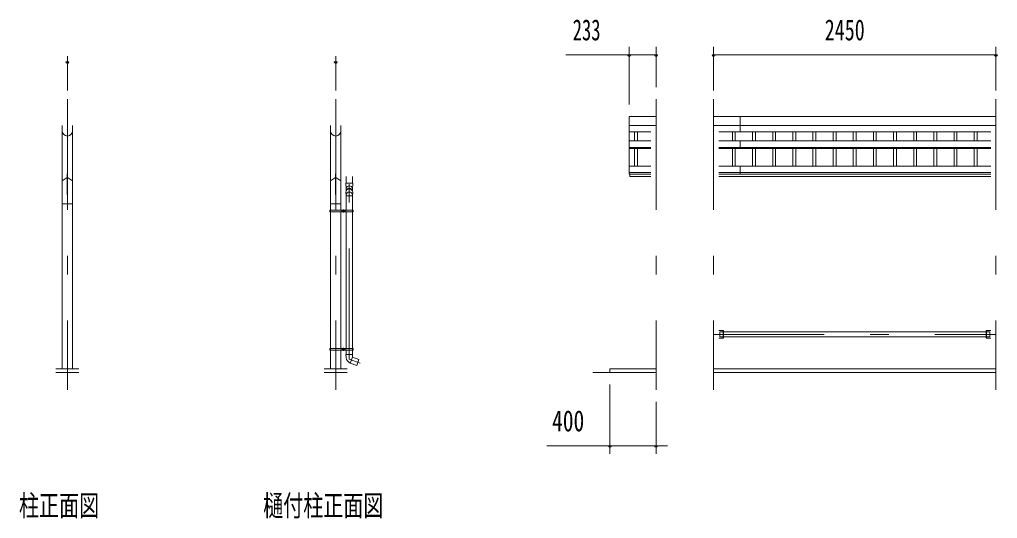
# Model space of a CAD drawing. Units: millimetres, scale not verified. Extents: x -31992 to 32005, y -14700 to 14700.
# Drawn here: x -31092 to -22602, y 1862 to 6188 of the extents above; entities that cross this region are included whole.
import ezdxf
from ezdxf.enums import TextEntityAlignment as Align

# ---------------------------------------------------------------- set-up
doc = ezdxf.new("R2010")
doc.units = ezdxf.units.MM
doc.header["$LTSCALE"] = 80
doc.linetypes.add('USER3', pattern=[24, 12, -5, 2, -5])
for name, color, linetype, lineweight in [('0-2_1-07BOLD', 7, 'Continuous', 18), ('0-3_1-27CENTER', 3, 'USER3', 18), ('0-4_1-47THIN', 4, 'Continuous', 18), ('0-5_1-57DIM', 3, 'Continuous', 18)]:
    doc.layers.add(name, color=color, linetype=linetype, lineweight=lineweight)
doc.styles.add('ＭＳ ゴシック', font='')
doc.styles.get('ＭＳ ゴシック').set_extended_font_data('MS Gothic')

msp = doc.modelspace()

# ---------------------------------------------------------------- linework, layer by layer
at = {"layer": '0-2_1-07BOLD'}
for p, q in [((-30721.9, 5270.38), (-30721.9, 3157.53)), ((-30632.8, 5270.38), (-30632.8, 3157.53)), ((-28392.16, 5270.38), (-28392.16, 4535.54)), ((-28303.06, 5270.38), (-28303.06, 4535.54)), ((-25566.16, 5347.54), (-25799.16, 5347.54)), ((-25799.16, 5347.54), (-25799.16, 4848.34)), ((-25799.16, 5270.38), (-25566.16, 5270.38)), ((-22616.16, 5347.54), (-25066.16, 5347.54)), ((-25066.16, 5270.38), (-22616.16, 5270.38)), ((-24836.16, 5347.54), (-24836.16, 5215.14)), ((-25610.71, 5215.14), (-25799.16, 5215.14)), ((-22660.71, 5215.14), (-25021.61, 5215.14)), ((-25799.16, 5135.82), (-25610.71, 5135.82)), ((-25021.61, 5135.82), (-22660.71, 5135.82)), ((-24836.16, 5135.82), (-24836.16, 5069.9)), ((-25799.16, 5078.12), (-25610.71, 5078.12)), ((-25799.16, 5069.9), (-25610.71, 5069.9)), ((-25021.61, 5078.12), (-22660.71, 5078.12)), ((-25021.61, 5069.9), (-22660.71, 5069.9)), ((-30679.6, 4850.76), (-30679.6, 4670.11)), ((-30675.1, 4850.76), (-30679.6, 4850.76)), ((-28349.86, 4850.76), (-28349.86, 4670.11)), ((-28345.36, 4850.76), (-28349.86, 4850.76)), ((-28345.36, 4850.76), (-28345.36, 4670.11)), ((-25610.71, 4915.31), (-25799.16, 4915.31)), ((-25610.71, 4860.2), (-25799.16, 4860.2)), ((-25610.71, 4848.34), (-25799.16, 4848.34)), ((-25794.17, 4848.34), (-25794.17, 4827.54)), ((-22660.71, 4915.31), (-25021.61, 4915.31)), ((-22660.71, 4860.2), (-25021.61, 4860.2)), ((-22660.71, 4848.34), (-25021.61, 4848.34)), ((-24836.16, 4915.31), (-24836.16, 4848.34)), ((-30721.89, 4790.12), (-30679.6, 4818.05)), ((-30675.1, 4818.05), (-30632.8, 4790.12)), ((-28392.16, 4790.12), (-28349.86, 4818.05)), ((-28345.36, 4818.05), (-28303.06, 4790.12)), ((-28259.11, 4767.92), (-28257.11, 4718.25)), ((-28259.11, 4767.92), (-28200.11, 4767.92)), ((-28257.11, 4767.92), (-28257.11, 4827.54)), ((-28202.11, 4767.92), (-28202.11, 4827.54)), ((-28202.11, 4718.25), (-28200.11, 4767.92)), ((-25610.71, 4827.54), (-25794.17, 4827.54)), ((-22660.71, 4827.54), (-25021.61, 4827.54)), ((-28345.36, 4670.11), (-28349.86, 4670.11)), ((-28259.1, 4691.18), (-28257.11, 4665.21)), ((-28257.11, 4718.25), (-28257.11, 4700.15)), ((-28202.11, 4700.15), (-28202.11, 4718.25)), ((-30632.8, 4589.53), (-30721.89, 4589.53)), ((-28303.06, 4589.53), (-28392.16, 4589.53)), ((-28257.11, 4535.54), (-28257.11, 4665.21)), ((-28202.11, 4658.27), (-28257.11, 4658.27)), ((-28399.86, 4535.54), (-28399.86, 4519.54)), ((-28399.86, 4527.54), (-28393.76, 4527.54)), ((-28399.86, 4519.54), (-28194.41, 4519.54)), ((-28393.76, 4535.54), (-28393.76, 4519.54)), ((-28392.16, 4519.54), (-28392.16, 3335.54)), ((-28303.06, 4519.54), (-28303.06, 3335.54)), ((-28301.46, 4535.54), (-28301.46, 4519.54)), ((-28285.09, 4530.43), (-28280.08, 4533.31)), ((-28280.08, 4533.31), (-28275.08, 4530.43)), ((-28275.08, 4530.43), (-28275.08, 4524.65)), ((-28258.71, 4535.54), (-28258.71, 4519.54)), ((-28257.11, 4519.54), (-28257.11, 3335.54)), ((-28202.11, 4519.54), (-28202.11, 3335.54)), ((-28200.51, 4535.54), (-28200.51, 4519.54)), ((-28200.51, 4527.54), (-28194.41, 4527.54)), ((-24981.61, 3490.54), (-25021.61, 3490.54)), ((-24984.81, 3490.54), (-24984.81, 3424.54)), ((-22700.71, 3490.54), (-22700.71, 3424.54)), ((-22700.71, 3490.54), (-22660.71, 3490.54)), ((-22697.51, 3490.54), (-22697.51, 3424.54)), ((-25013.66, 3478.89), (-25013.66, 3436.19)), ((-24984.81, 3478.89), (-25013.66, 3478.89)), ((-24984.81, 3436.19), (-25013.66, 3436.19)), ((-24981.61, 3478.89), (-22700.71, 3478.89)), ((-24981.61, 3436.19), (-22700.71, 3436.19)), ((-22700.71, 3424.54), (-22660.71, 3424.54)), ((-22697.51, 3478.89), (-22668.66, 3478.89)), ((-22697.51, 3436.19), (-22668.66, 3436.19)), ((-22668.66, 3478.89), (-22668.66, 3436.19)), ((-28399.86, 3335.54), (-28194.41, 3335.54)), ((-28399.86, 3327.54), (-28393.76, 3327.54)), ((-28393.76, 3335.54), (-28393.76, 3319.54)), ((-28392.16, 3319.54), (-28392.16, 3157.53)), ((-28303.06, 3319.54), (-28303.06, 3157.53)), ((-28301.46, 3335.54), (-28301.46, 3319.54)), ((-28285.09, 3330.42), (-28280.08, 3333.31)), ((-28280.08, 3333.31), (-28275.08, 3330.42)), ((-28275.08, 3330.42), (-28275.08, 3324.65)), ((-28258.71, 3335.54), (-28258.71, 3319.54)), ((-28257.11, 3319.54), (-28257.11, 3282.63)), ((-28202.11, 3319.54), (-28202.11, 3282.63)), ((-28200.51, 3335.54), (-28200.51, 3319.54)), ((-28200.51, 3327.54), (-28194.41, 3327.54)), ((-28194.41, 3335.54), (-28194.41, 3319.54)), ((-28258.62, 3282.63), (-28200.61, 3282.63)), ((-28256.85, 3256.84), (-28258.62, 3282.63)), ((-28202.11, 3260.63), (-28220.92, 3208.95)), ((-30777.34, 3157.53), (-30577.35, 3157.53)), ((-28447.61, 3157.53), (-28247.61, 3157.53)), ((-28220.64, 3208.85), (-28164.54, 3188.43)), ((-22616.16, 3157.53), (-25066.16, 3157.53)), ((-30777.34, 3127.54), (-30577.35, 3127.54)), ((-28447.61, 3127.54), (-28247.61, 3127.54)), ((-25566.16, 3127.54), (-26116.16, 3127.54)), ((-22616.16, 3127.54), (-25066.16, 3127.54))]:
    msp.add_line(p, q, dxfattribs=at)
for points in [[(-30675.1, 4850.76), (-30675.1, 4670.11), (-30679.6, 4670.11)], [(-28200.11, 4691.05), (-28202.11, 4665.21), (-28202.11, 4535.54)], [(-28399.86, 4535.54), (-28194.41, 4535.54), (-28194.41, 4519.54)], [(-28285.09, 4530.43), (-28285.09, 4524.65), (-28280.08, 4521.77), (-28275.08, 4524.65)], [(-24981.61, 3490.54), (-24981.61, 3424.54), (-25021.61, 3424.54)], [(-28399.86, 3335.54), (-28399.86, 3319.54), (-28194.41, 3319.54)], [(-28285.09, 3330.42), (-28285.09, 3324.65), (-28280.08, 3321.77), (-28275.08, 3324.65)], [(-28200.61, 3282.63), (-28202.11, 3260.63), (-28145.73, 3240.11), (-28164.54, 3188.43)], [(-25566.16, 3157.53), (-25966.16, 3157.53), (-25966.16, 3127.54)]]:
    msp.add_lwpolyline(points, dxfattribs=at)
for centre, radius in [((-28280.08, 4527.54), 6.25), ((-28280.08, 4527.54), 4.9), ((-28280.08, 3327.54), 6.25), ((-28280.08, 3327.54), 4.9)]:
    msp.add_circle(centre, radius, dxfattribs=at)
for centre, radius, start, end in [((-30677.35, 5222.08), 44.55, 180, 0), ((-28347.61, 5222.08), 44.55, 180, 0), ((-28229.61, 4689.34), 29.55, 3.56303, 176.43697), ((-28229.61, 4718.55), 27.55, 3.55867, 176.44133), ((-28229.61, 4697.84), 27.55, 3.55867, 176.44133), ((-28229.61, 4664.23), 27.55, 3.55867, 176.44133), ((-28201.98, 3260.59), 55, 183.90576, 250.16731)]:
    msp.add_arc(centre, radius, start, end, dxfattribs=at)
at = {"layer": '0-3_1-27CENTER'}
for p, q in [((-30677.35, 5497.54), (-30677.35, 2977.54)), ((-28347.61, 5497.54), (-28347.61, 2977.54)), ((-25566.16, 5497.54), (-25566.16, 2977.54)), ((-25066.16, 5497.54), (-25066.16, 2977.54)), ((-22616.16, 5497.54), (-22616.16, 2977.54)), ((-28229.61, 3241.38), (-28229.61, 4827.54)), ((-28292.58, 4527.54), (-28267.59, 4527.54)), ((-28280.08, 4540.04), (-28280.08, 4515.04)), ((-25066.16, 3457.54), (-22616.16, 3457.54)), ((-28292.58, 3327.54), (-28267.59, 3327.54)), ((-28280.08, 3340.04), (-28280.08, 3315.04)), ((-28229.61, 3241.38), (-28136.34, 3207.43))]:
    msp.add_line(p, q, dxfattribs=at)
at = {"layer": '0-4_1-47THIN'}
for p, q in [((-25753.66, 5215.14), (-25753.66, 5135.83)), ((-25728.66, 5215.14), (-25728.66, 5135.83)), ((-24903.66, 5215.14), (-24903.66, 5135.83)), ((-24878.66, 5215.14), (-24878.66, 5135.83)), ((-24728.66, 5215.14), (-24728.66, 5135.83)), ((-24703.65, 5215.14), (-24703.65, 5135.83)), ((-24553.66, 5215.14), (-24553.66, 5135.83)), ((-24528.66, 5215.14), (-24528.66, 5135.83)), ((-24378.66, 5215.14), (-24378.66, 5135.83)), ((-24353.66, 5215.14), (-24353.66, 5135.83)), ((-24203.66, 5215.14), (-24203.66, 5135.83)), ((-24178.66, 5215.14), (-24178.66, 5135.83)), ((-24028.66, 5215.14), (-24028.66, 5135.83)), ((-24003.66, 5215.14), (-24003.66, 5135.83)), ((-23853.66, 5215.14), (-23853.66, 5135.83)), ((-23828.66, 5215.14), (-23828.66, 5135.83)), ((-23678.66, 5215.14), (-23678.66, 5135.83)), ((-23653.66, 5215.14), (-23653.66, 5135.83)), ((-23503.66, 5215.14), (-23503.66, 5135.83)), ((-23478.65, 5215.14), (-23478.65, 5135.83)), ((-23328.66, 5215.14), (-23328.66, 5135.83)), ((-23303.65, 5215.14), (-23303.65, 5135.83)), ((-23153.66, 5215.14), (-23153.66, 5135.83)), ((-23128.65, 5215.14), (-23128.65, 5135.83)), ((-22978.66, 5215.14), (-22978.66, 5135.83)), ((-22953.66, 5215.14), (-22953.66, 5135.83)), ((-22803.66, 5215.14), (-22803.66, 5135.83)), ((-22778.66, 5215.14), (-22778.66, 5135.83)), ((-25753.66, 5069.9), (-25753.66, 4915.31)), ((-25728.66, 5069.9), (-25728.66, 4915.31)), ((-24903.66, 5069.9), (-24903.66, 4915.31)), ((-24878.66, 5069.9), (-24878.66, 4915.31)), ((-24728.66, 5069.9), (-24728.66, 4915.31)), ((-24703.65, 5069.9), (-24703.65, 4915.31)), ((-24553.66, 5069.9), (-24553.66, 4915.31)), ((-24528.66, 5069.9), (-24528.66, 4915.31)), ((-24378.66, 5069.9), (-24378.66, 4915.31)), ((-24353.66, 5069.9), (-24353.66, 4915.31)), ((-24203.66, 5069.9), (-24203.66, 4915.31)), ((-24178.66, 5069.9), (-24178.66, 4915.31)), ((-24028.66, 5069.9), (-24028.66, 4915.31)), ((-24003.66, 5069.9), (-24003.66, 4915.31)), ((-23853.66, 5069.9), (-23853.66, 4915.31)), ((-23828.66, 5069.9), (-23828.66, 4915.31)), ((-23678.66, 5069.9), (-23678.66, 4915.31)), ((-23653.66, 5069.9), (-23653.66, 4915.31)), ((-23503.66, 5069.9), (-23503.66, 4915.31)), ((-23478.65, 5069.9), (-23478.65, 4915.31)), ((-23328.66, 5069.9), (-23328.66, 4915.31)), ((-23303.65, 5069.9), (-23303.65, 4915.31)), ((-23153.66, 5069.9), (-23153.66, 4915.31)), ((-23128.65, 5069.9), (-23128.65, 4915.31)), ((-22978.66, 5069.9), (-22978.66, 4915.31)), ((-22953.66, 5069.9), (-22953.66, 4915.31)), ((-22803.66, 5069.9), (-22803.66, 4915.31)), ((-22778.66, 5069.9), (-22778.66, 4915.31))]:
    msp.add_line(p, q, dxfattribs=at)
at = {"layer": '0-5_1-57DIM'}
for p, q in [((-25799.16, 5452.54), (-25799.16, 5952.53)), ((-25566.16, 5602.54), (-25566.16, 5952.53)), ((-25066.16, 5572.54), (-25066.16, 5952.53)), ((-22616.16, 5572.54), (-22616.16, 5952.53)), ((-30677.35, 5572.54), (-30677.35, 5871.53)), ((-28347.61, 5572.54), (-28347.61, 5871.53)), ((-26348.66, 5882.53), (-25566.16, 5882.53)), ((-25785.16, 5882.53), (-25813.16, 5882.53)), ((-25552.16, 5882.53), (-25580.16, 5882.53)), ((-25052.16, 5882.53), (-25080.16, 5882.53)), ((-25066.16, 5882.53), (-22616.16, 5882.53)), ((-22602.16, 5882.53), (-22630.16, 5882.53)), ((-30663.34, 5821.53), (-30691.34, 5821.53)), ((-28333.61, 5821.53), (-28361.61, 5821.53)), ((-25966.16, 3022.54), (-25966.16, 2422.54)), ((-25566.16, 2872.54), (-25566.16, 2422.54)), ((-25467.59, 2492.54), (-26515.66, 2492.54)), ((-25952.16, 2492.54), (-25980.16, 2492.54)), ((-25552.16, 2492.54), (-25580.16, 2492.54))]:
    msp.add_line(p, q, dxfattribs=at)
for centre in [(-25799.16, 5882.53), (-25566.16, 5882.53), (-25066.16, 5882.53), (-22616.16, 5882.53), (-30677.34, 5821.53), (-28347.61, 5821.53), (-25966.16, 2492.54), (-25566.16, 2492.54)]:
    msp.add_arc(centre, 14, 180, 0, dxfattribs=at)

# ---------------------------------------------------------------- texts
at = {"layer": '0-5_1-57DIM', "color": 7, "style": 'ＭＳ ゴシック'}
for s, width, p in [('233', 0.65, (-26290.1, 5952.53)), ('2450', 0.7, (-24101.57, 5952.53)), ('400', 0.75, (-26468.58, 2562.54)), ('柱正面図', 0.7, (-31097.34, 1827.4)), ('樋付柱正面図', 0.7, (-28977.61, 1827.4))]:
    msp.add_text(s, height=182.3, dxfattribs=dict(at, width=width)).set_placement(p, align=Align.BOTTOM_LEFT)

doc.saveas('drawing.dxf')
